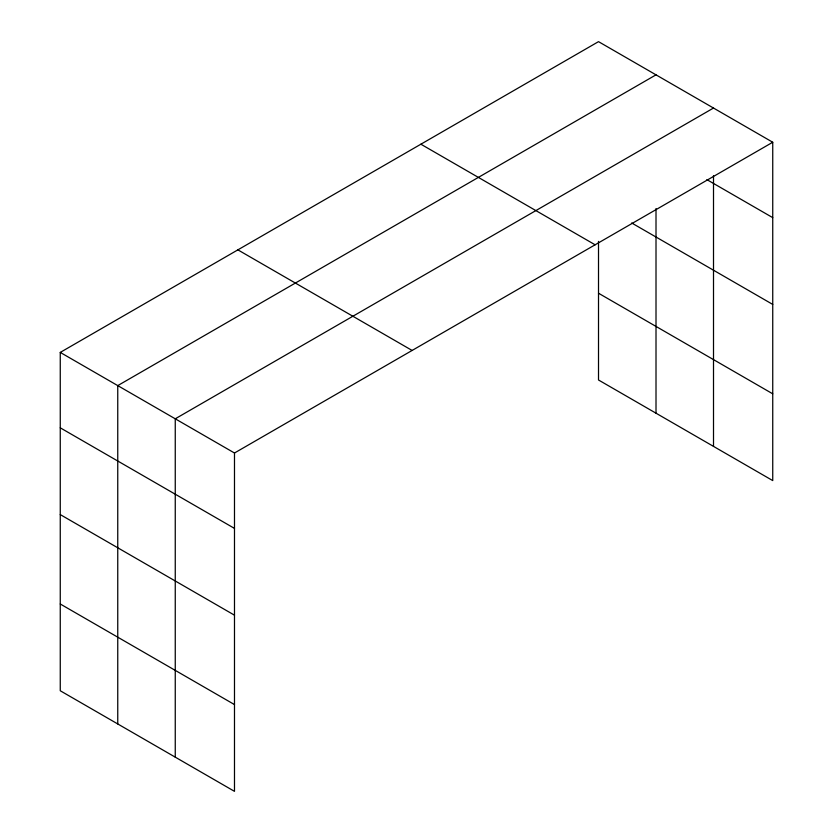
<?xml version="1.0" encoding="UTF-8"?>
<svg xmlns="http://www.w3.org/2000/svg" width="833" height="833" viewBox="0 0 833 833"><rect width="100%" height="100%" fill="white"/><g stroke="black" fill="none" stroke-linecap="round" stroke-linejoin="round"><path stroke-width="1.25" d="M656.008 208.531L656.008 413.189M598.51 241.393L598.51 379.994L772.743 480.589L772.743 142.245L598.51 41.65L60.257 352.411L60.257 690.755L234.489 791.35L234.489 453.006L60.257 352.411M656.008 74.845L117.755 385.606L117.755 723.95M713.506 108.04L175.253 418.801L175.253 757.145M234.489 453.006L772.743 142.245M706.873 179.616L772.743 217.642M631.685 222.973L772.743 304.42M420.884 144.203L595.126 244.798M598.51 293.226L772.743 393.822M237.874 249.858L412.116 350.454M60.257 427.818L234.489 528.403M60.257 514.586L234.489 615.181M60.257 603.987L234.489 704.583M713.506 175.648L713.506 446.384"/></g></svg>
